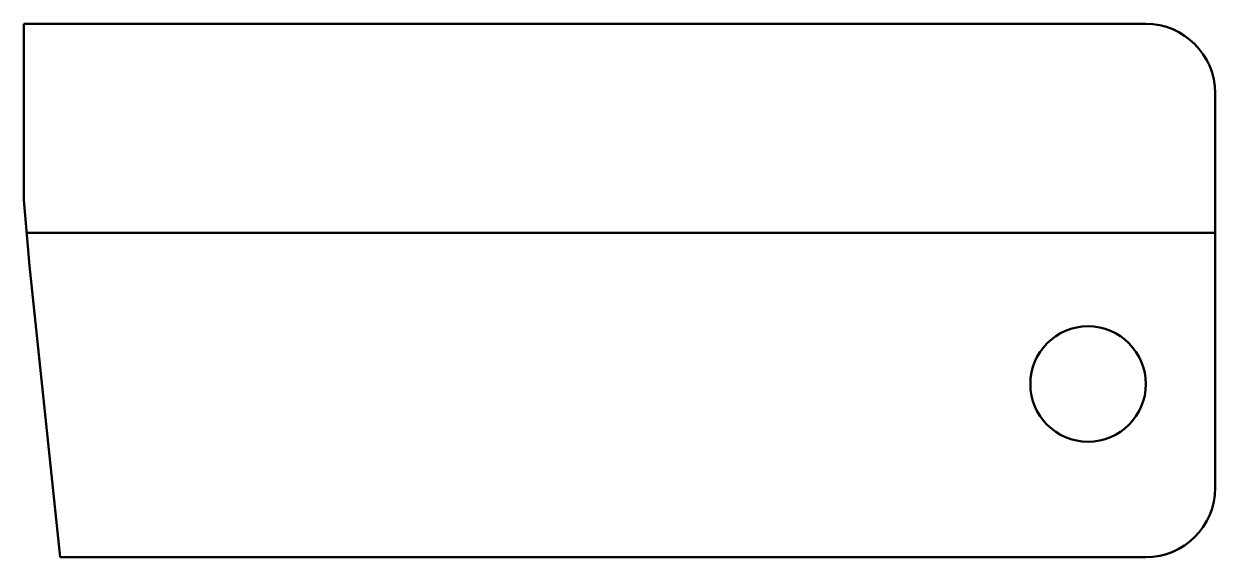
# Model space of a CAD drawing. Header units: millimetres. Extents: x 0 to 103, y 1 to 47.
import ezdxf

# ---------------------------------------------------------------- set-up
doc = ezdxf.new("R2010")
doc.units = ezdxf.units.MM
for name, color, linetype, lineweight in [('IV_BEND_DOWN', 250, 'Continuous', 50), ('IV_INTERIOR_PROFILES', 7, 'Continuous', 50), ('IV_OUTER_PROFILE', 7, 'Continuous', 50)]:
    doc.layers.add(name, color=color, linetype=linetype, lineweight=lineweight)

msp = doc.modelspace()

# ---------------------------------------------------------------- linework, layer by layer
at = {"layer": 'IV_BEND_DOWN'}
msp.add_line((103.15, 29.34), (0.25, 29.34), dxfattribs=at)
at = {"layer": 'IV_INTERIOR_PROFILES'}
msp.add_circle((92.15, 16.24), 5, dxfattribs=at)
at = {"layer": 'IV_OUTER_PROFILE'}
for p, q in [((0, 32.19), (0, 47.44)), ((0, 47.44), (97.15, 47.44)), ((103.15, 41.44), (103.15, 7.24)), ((0.5, 26.49), (0, 32.19)), ((3.15, 1.24), (0.5, 26.49)), ((97.15, 1.24), (3.15, 1.24))]:
    msp.add_line(p, q, dxfattribs=at)
for centre, start, end in [((97.15, 41.44), 0, 90), ((97.15, 7.24), 270, 0)]:
    msp.add_arc(centre, 6, start, end, dxfattribs=at)

doc.saveas('drawing.dxf')
